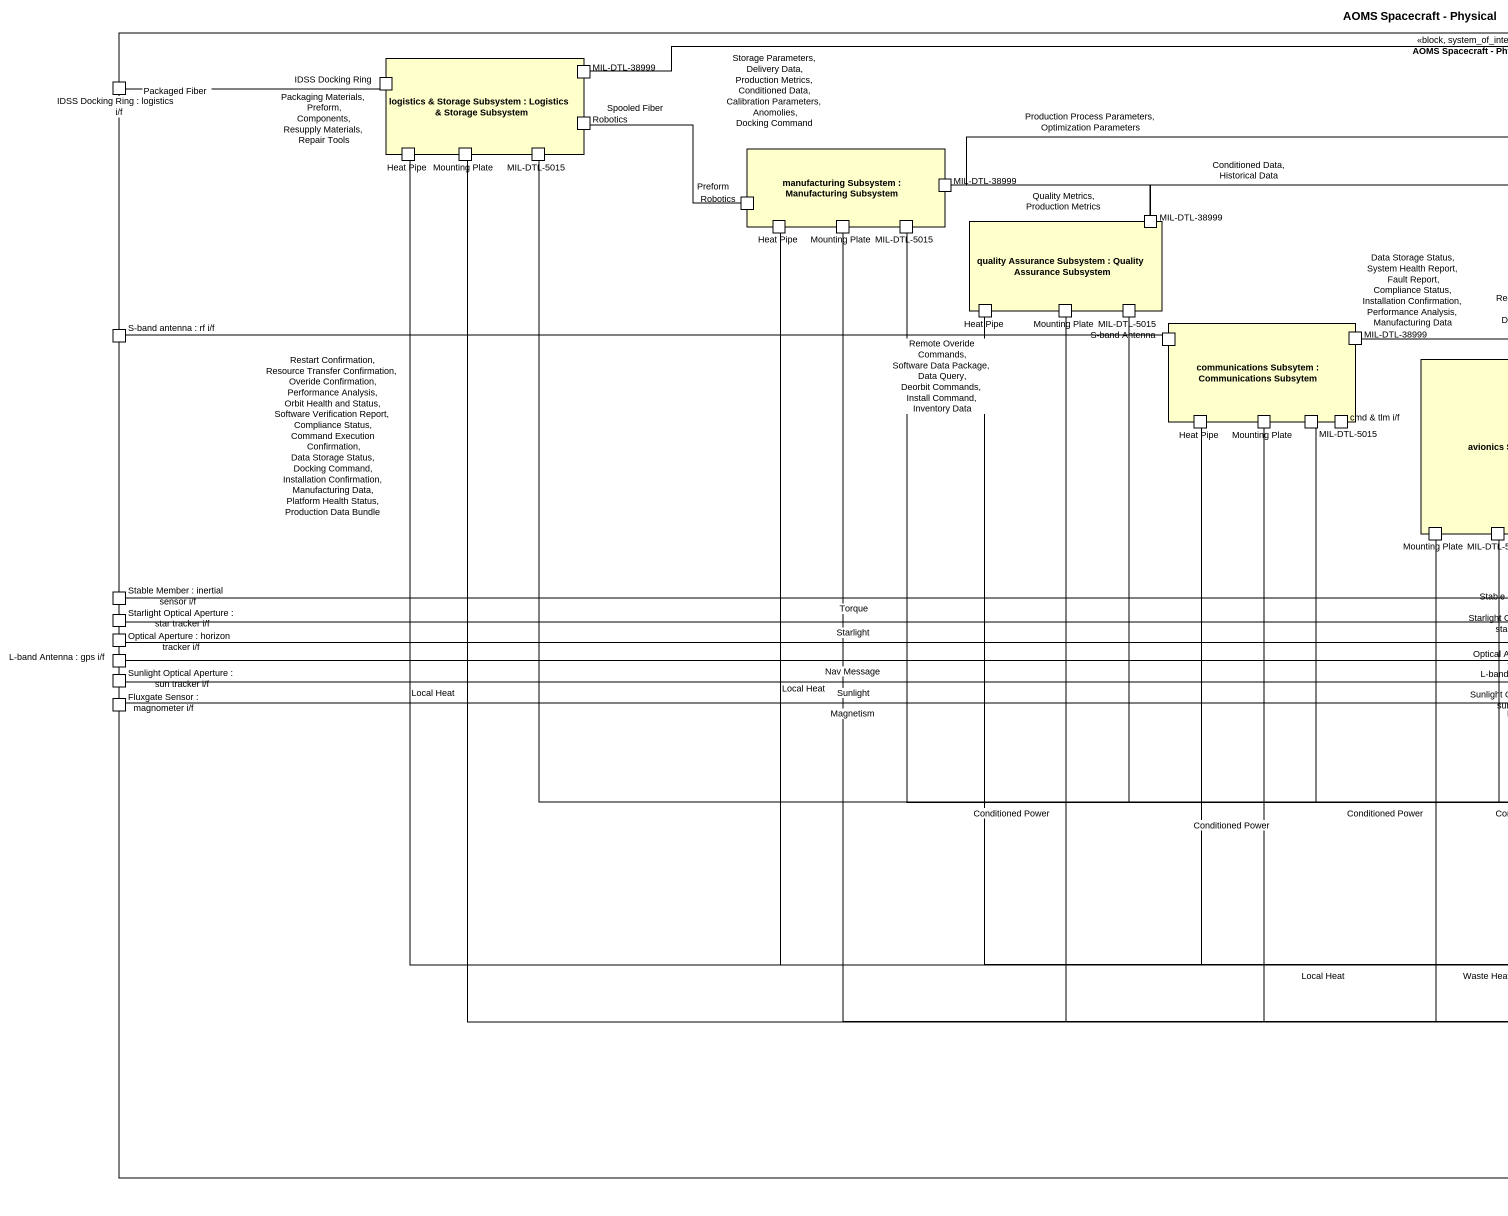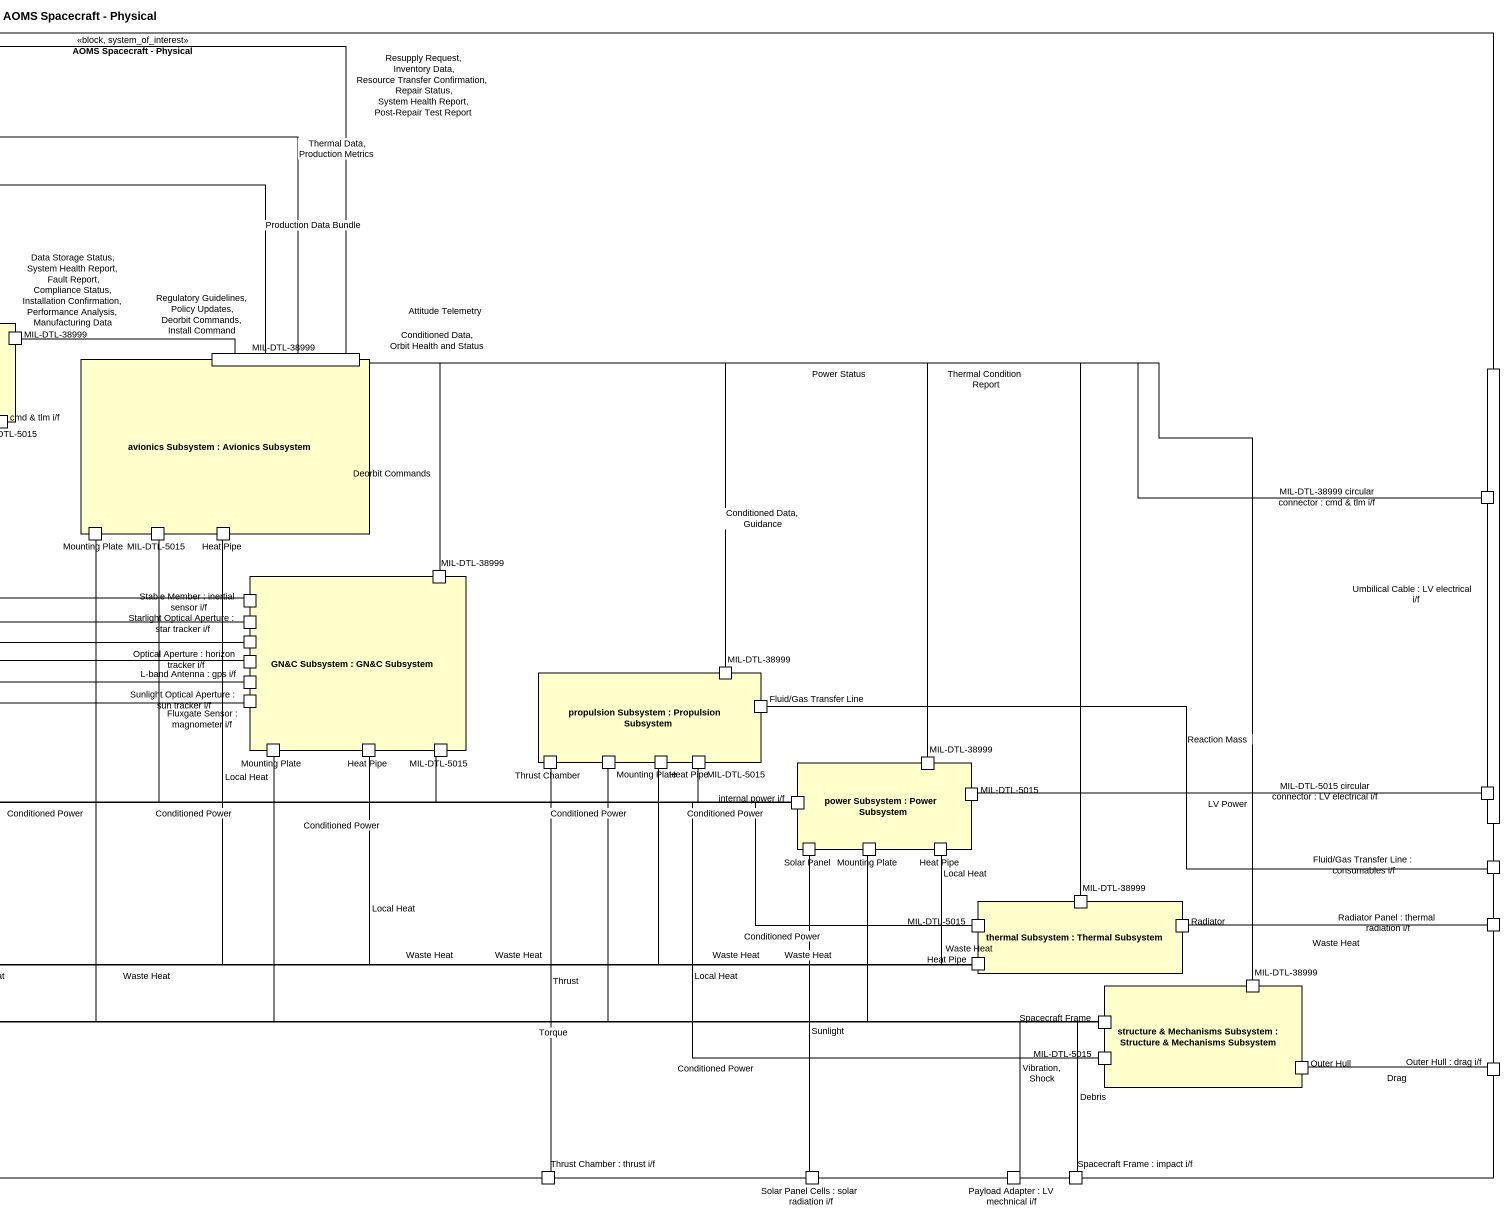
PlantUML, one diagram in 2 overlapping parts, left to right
@startuml
title AOMS Spacecraft - Physical
rectangle "AOMS Spacecraft - Physical" as AOMS_Spacecraft_Physical <<block, system_of_interest>> {
  port "IDSS Docking Ring : logistics i/f" as IDSS_Docking_Ring_logistics
  rectangle "logistics & Storage Subsystem : Logistics & Storage Subsystem" as logistics_Storage_Subsystem {
    port "IDSS Docking Ring" as IDSS_Docking_Ring
    port "MIL-DTL-38999" as MIL_DTL_38999
    port Robotics
    port "Heat Pipe" as Heat_Pipe
    port "Mounting Plate" as Mounting_Plate
    port "MIL-DTL-5015" as MIL_DTL_5015
  }
  rectangle "manufacturing Subsystem : Manufacturing Subsystem" as manufacturing_Subsystem {
    port "Robotics" as Robotics_2
    port "MIL-DTL-38999" as MIL_DTL_38999_2
    port "Heat Pipe" as Heat_Pipe_2
    port "Mounting Plate" as Mounting_Plate_2
    port "MIL-DTL-5015" as MIL_DTL_5015_2
  }
  rectangle "quality Assurance Subsystem : Quality Assurance Subsystem" as quality_Assurance_Subsystem {
    port "MIL-DTL-38999" as MIL_DTL_38999_3
    port "Heat Pipe" as Heat_Pipe_3
    port "Mounting Plate" as Mounting_Plate_3
    port "MIL-DTL-5015" as MIL_DTL_5015_3
  }
  port "S-band antenna : rf i/f" as S_band_antenna_rf_i_f
  rectangle "communications Subsytem : Communications Subsytem" as communications_Subsytem {
    port "S-band Antenna" as S_band_Antenna
    port "MIL-DTL-38999" as MIL_DTL_38999_4
    port "Heat Pipe" as Heat_Pipe_4
    port "Mounting Plate" as Mounting_Plate_4
    port "MIL-DTL-5015" as MIL_DTL_5015_4
    port "cmd & tlm i/f" as cmd_tlm_i_f
  }
  rectangle "avionics Subsystem : Avionics Subsystem" as avionics_Subsystem {
    port "MIL-DTL-38999" as MIL_DTL_38999_5
    port "Mounting Plate" as Mounting_Plate_5
    port "MIL-DTL-5015" as MIL_DTL_5015_5
    port "Heat Pipe" as Heat_Pipe_5
  }
  port "Umbilical Cable : LV electrical i/f" as Umbilical_Cable_LV
  port "MIL-DTL-38999 circular connector : cmd & tlm i/f" as MIL_DTL_38999_circular
  rectangle "GN&C Subsystem : GN&C Subsystem" as GN_C_Subsystem {
    port "MIL-DTL-38999" as MIL_DTL_38999_6
    port "Stable Member : inertial sensor i/f" as Stable_Member_inertial_2
    port "Starlight Optical Aperture : star tracker i/f" as Starlight_Optical_Aperture_2
    port "Optical Aperture : horizon tracker i/f" as Optical_Aperture_horizon_2
    port "L-band Antenna : gps i/f" as L_band_Antenna_gps_i_f_2
    port "Sunlight Optical Aperture : sun tracker i/f" as Sunlight_Optical_Aperture_2
    port "Fluxgate Sensor : magnometer i/f" as Fluxgate_Sensor_magnometer_2
    port "Mounting Plate" as Mounting_Plate_6
    port "Heat Pipe" as Heat_Pipe_6
    port "MIL-DTL-5015" as MIL_DTL_5015_6
  }
  port "Stable Member : inertial sensor i/f" as Stable_Member_inertial
  port "Starlight Optical Aperture : star tracker i/f" as Starlight_Optical_Aperture
  port "Optical Aperture : horizon tracker i/f" as Optical_Aperture_horizon
  port "L-band Antenna : gps i/f" as L_band_Antenna_gps_i_f
  port "Sunlight Optical Aperture : sun tracker i/f" as Sunlight_Optical_Aperture
  port "Fluxgate Sensor : magnometer i/f" as Fluxgate_Sensor_magnometer
  rectangle "propulsion Subsystem : Propulsion Subsystem" as propulsion_Subsystem {
    port "MIL-DTL-38999" as MIL_DTL_38999_7
    port "Fluid/Gas Transfer Line" as Fluid_Gas_Transfer_Line
    port "Thrust Chamber" as Thrust_Chamber
    port "Mounting Plate" as Mounting_Plate_7
    port "Heat Pipe" as Heat_Pipe_7
    port "MIL-DTL-5015" as MIL_DTL_5015_7
  }
  rectangle "power Subsystem : Power Subsystem" as power_Subsystem {
    port "MIL-DTL-38999" as MIL_DTL_38999_8
    port "internal power i/f" as internal_power_i_f
    port "MIL-DTL-5015" as MIL_DTL_5015_8
    port "Solar Panel" as Solar_Panel
    port "Mounting Plate" as Mounting_Plate_8
    port "Heat Pipe" as Heat_Pipe_8
  }
  port "MIL-DTL-5015 circular connector : LV electrical i/f" as MIL_DTL_5015_circular
  port "Fluid/Gas Transfer Line : consumables i/f" as Fluid_Gas_Transfer_Line_2
  rectangle "thermal Subsystem : Thermal Subsystem" as thermal_Subsystem {
    port "MIL-DTL-38999" as MIL_DTL_38999_9
    port "MIL-DTL-5015" as MIL_DTL_5015_9
    port Radiator
    port "Heat Pipe" as Heat_Pipe_9
  }
  port "Radiator Panel : thermal radiation i/f" as Radiator_Panel_thermal
  rectangle "structure & Mechanisms Subsystem : Structure & Mechanisms Subsystem" as structure_Mechanisms {
    port "MIL-DTL-38999" as MIL_DTL_38999_10
    port "MIL-DTL-5015" as MIL_DTL_5015_10
    port "Spacecraft Frame" as Spacecraft_Frame
    port "Outer Hull" as Outer_Hull
  }
  port "Outer Hull : drag i/f" as Outer_Hull_drag_i_f
  port "Thrust Chamber : thrust i/f" as Thrust_Chamber_thrust_i_f
  port "Solar Panel Cells : solar radiation i/f" as Solar_Panel_Cells_solar
  port "Payload Adapter : LV mechnical i/f" as Payload_Adapter_LV
  port "Spacecraft Frame : impact i/f" as Spacecraft_Frame_impact_i_f
}
IDSS_Docking_Ring_logistics -right- IDSS_Docking_Ring : Packaging Materials, Preform, Components, Resupply Materials, Repair Tools\nPackaged Fiber
MIL_DTL_38999 -right- MIL_DTL_38999_5 : Storage Parameters, Delivery Data, Production Metrics, Conditioned Data, Calibration Parameters, Anomolies, Docking Command\nResupply Request, Inventory Data, Resource Transfer Confirmation, Repair Status, System Health Report, Post-Repair Test Report
Robotics -right- Robotics_2 : Spooled Fiber\nPreform
Heat_Pipe -right- Heat_Pipe_9 : Local Heat\nWaste Heat
Mounting_Plate -right- Spacecraft_Frame
MIL_DTL_38999_2 -right- MIL_DTL_38999_3 : Quality Metrics, Production Metrics
MIL_DTL_38999_2 -right- MIL_DTL_38999_5 : Production Process Parameters, Optimization Parameters\nThermal Data, Production Metrics
Heat_Pipe_2 -right- Heat_Pipe_9 : Local Heat\nWaste Heat
MIL_DTL_5015_2 -right- internal_power_i_f : Conditioned Power
MIL_DTL_38999_3 -right- MIL_DTL_38999_5 : Conditioned Data, Historical Data\nProduction Data Bundle
Mounting_Plate_3 -right- Spacecraft_Frame
S_band_Antenna -left- S_band_antenna_rf_i_f : Remote Overide Commands, Software Data Package, Data Query, Deorbit Commands, Install Command, Inventory Data\nRestart Confirmation, Resource Transfer Confirmation, Overide Confirmation, Performance Analysis, Orbit Health and Status, Software Verification Report, Compliance Status, Command Execution Confirmation, Data Storage Status, Docking Command, Installation Confirmation, Manufacturing Data, Platform Health Status, Production Data Bundle
MIL_DTL_38999_4 -right- MIL_DTL_38999_5 : Data Storage Status, System Health Report, Fault Report, Compliance Status, Installation Confirmation, Performance Analysis, Manufacturing Data\nRegulatory Guidelines, Policy Updates, Deorbit Commands, Install Command
MIL_DTL_38999_5 -right- MIL_DTL_38999_circular
MIL_DTL_38999_5 -- MIL_DTL_38999_6 : Conditioned Data, Orbit Health and Status\nDeorbit Commands
MIL_DTL_38999_5 -- MIL_DTL_38999_7 : Attitude Telemetry\nConditioned Data, Guidance
MIL_DTL_38999_5 -- MIL_DTL_38999_8 : Power Status
MIL_DTL_38999_5 -- MIL_DTL_38999_9 : Thermal Condition Report
MIL_DTL_38999_5 -- MIL_DTL_38999_10
Stable_Member_inertial -right- Stable_Member_inertial_2 : Torque
Starlight_Optical_Aperture -right- Starlight_Optical_Aperture_2 : Starlight
Optical_Aperture_horizon -right- Optical_Aperture_horizon_2
L_band_Antenna_gps_i_f -right- L_band_Antenna_gps_i_f_2 : Nav Message
Sunlight_Optical_Aperture -right- Sunlight_Optical_Aperture_2 : Sunlight
Fluxgate_Sensor_magnometer -right- Fluxgate_Sensor_magnometer_2 : Magnetism
Fluid_Gas_Transfer_Line -right- Fluid_Gas_Transfer_Line_2 : Reaction Mass
Mounting_Plate_6 -right- Spacecraft_Frame : Torque
Thrust_Chamber -- Thrust_Chamber_thrust_i_f : Thrust
internal_power_i_f -left- MIL_DTL_5015 : Conditioned Power
internal_power_i_f -left- MIL_DTL_5015_3 : Conditioned Power
internal_power_i_f -left- MIL_DTL_5015_4 : Conditioned Power
internal_power_i_f -left- MIL_DTL_5015_5 : Conditioned Power
internal_power_i_f -left- MIL_DTL_5015_6 : Conditioned Power
internal_power_i_f -left- MIL_DTL_5015_7 : Conditioned Power
internal_power_i_f -- MIL_DTL_5015_9 : Conditioned Power
internal_power_i_f -- MIL_DTL_5015_10 : Conditioned Power
MIL_DTL_5015_8 -right- MIL_DTL_5015_circular : LV Power
Solar_Panel -- Solar_Panel_Cells_solar : Sunlight
Mounting_Plate_8 -- Spacecraft_Frame
Radiator_Panel_thermal -left- Radiator : Waste Heat
Heat_Pipe_9 -left- Heat_Pipe_3 : Local Heat
Heat_Pipe_9 -left- Heat_Pipe_4 : Waste Heat
Heat_Pipe_9 -left- Heat_Pipe_5 : Local Heat\nWaste Heat
Heat_Pipe_9 -left- Heat_Pipe_6 : Local Heat\nWaste Heat
Heat_Pipe_9 -up- Heat_Pipe_7 : Local Heat
Heat_Pipe_9 -up- Heat_Pipe_8 : Local Heat\nWaste Heat
Spacecraft_Frame -left- Mounting_Plate_2
Spacecraft_Frame -left- Mounting_Plate_4
Spacecraft_Frame -left- Mounting_Plate_5
Spacecraft_Frame -left- Mounting_Plate_7
Outer_Hull_drag_i_f -left- Outer_Hull : Drag
Payload_Adapter_LV -up- Spacecraft_Frame : Vibration, Shock
Spacecraft_Frame_impact_i_f -up- Spacecraft_Frame : Debris
@enduml
